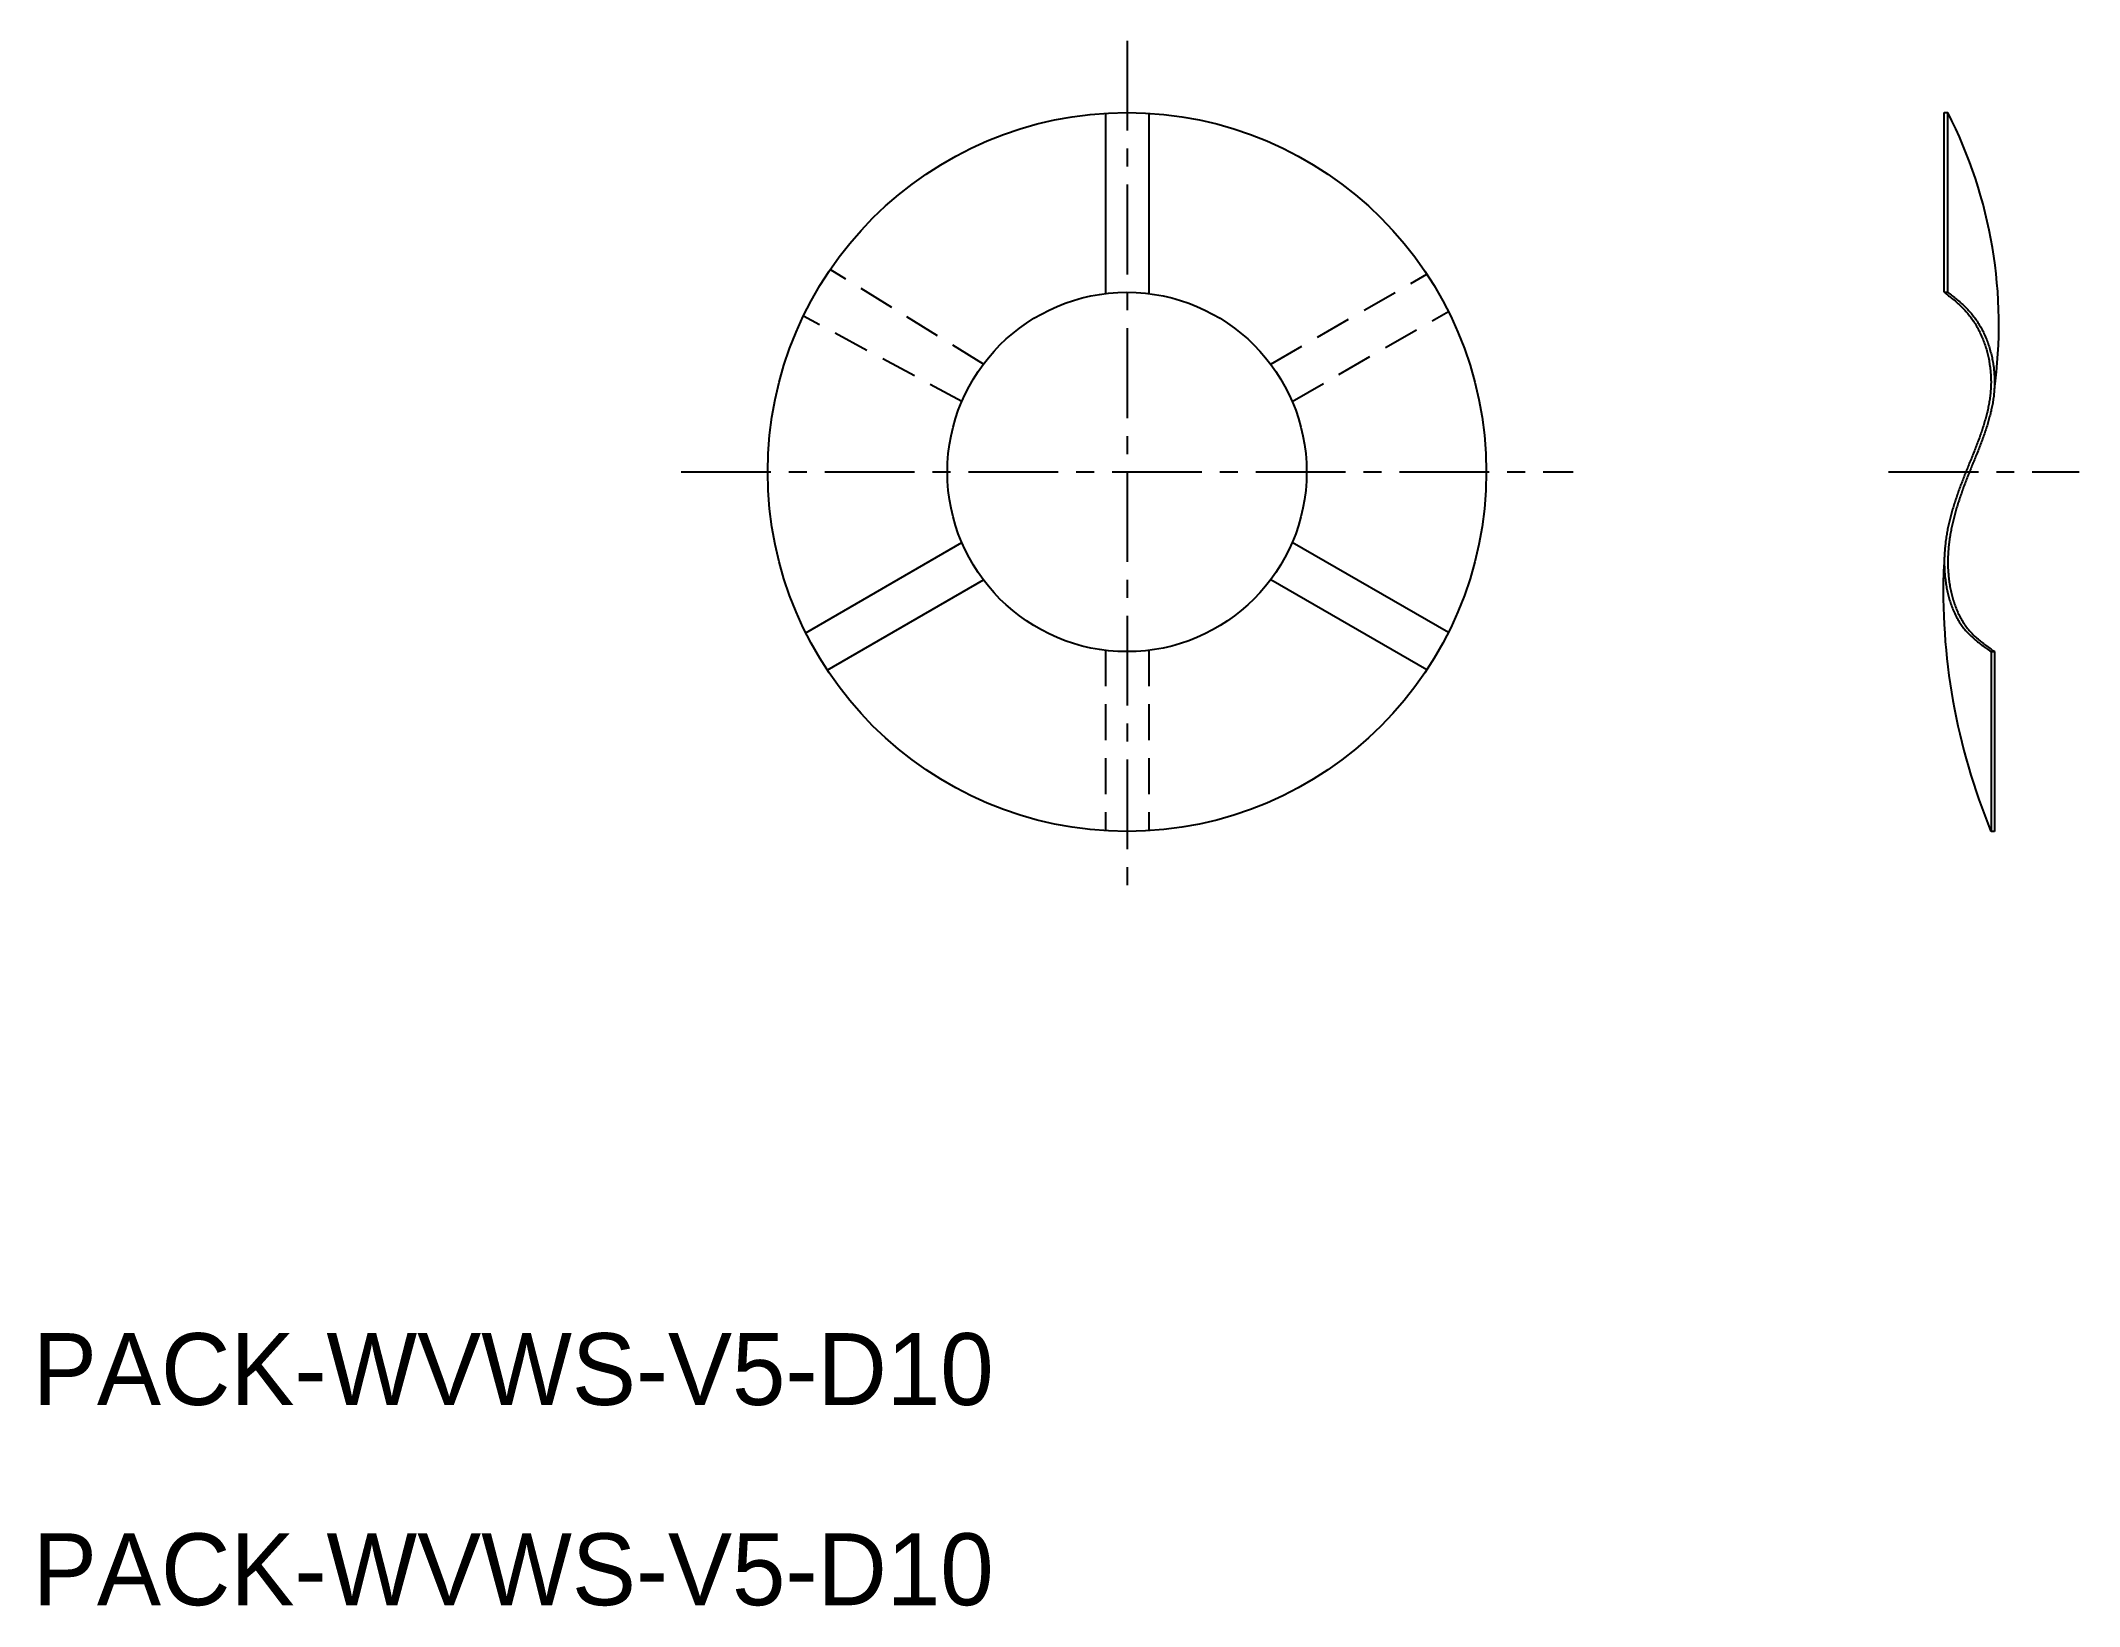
# Model space of a CAD drawing. Extents: x 76.9 to 105.2, y 15.7 to 37.5.
import ezdxf

# ---------------------------------------------------------------- set-up
doc = ezdxf.new("R2010")
doc.units = 0
doc.header["$MEASUREMENT"] = 0
doc.linetypes.add('CENTER', pattern=[2, 1.25, -0.25, 0.25, -0.25])
doc.linetypes.add('DASHED', pattern=[0.75, 0.5, -0.25])
doc.layers.get('0').update_dxf_attribs({"linetype": 'CONTINUOUS'})
doc.layers.add('CENTER', color=1, linetype='CENTER')
doc.layers.add('外形', color=7, linetype='CONTINUOUS')

msp = doc.modelspace()

# ---------------------------------------------------------------- linework, layer by layer
at = {"color": 7, "linetype": 'Continuous'}
for p, q in [((91.676, 36.472), (91.676, 33.968)), ((92.276, 36.477), (92.276, 33.968)), ((103.351, 33.986), (103.351, 36.486)), ((103.351, 36.486), (103.401, 36.486)), ((103.401, 33.986), (103.401, 36.486)), ((103.351, 33.986), (103.401, 33.986)), ((87.502, 29.249), (89.675, 30.504)), ((96.447, 29.251), (94.274, 30.506)), ((87.802, 28.73), (89.975, 29.984)), ((96.147, 28.732), (93.974, 29.986)), ((104.001, 28.986), (104.051, 28.986)), ((104.001, 28.986), (104.001, 26.486)), ((104.051, 28.986), (104.051, 26.486)), ((104.051, 26.486), (104.001, 26.486))]:
    msp.add_line(p, q, dxfattribs=at)
at = {"color": 3, "linetype": 'DASHED'}
for p, q in [((89.975, 32.988), (87.844, 34.305)), ((93.974, 32.986), (96.147, 34.24)), ((89.675, 32.468), (87.469, 33.655)), ((94.274, 32.466), (96.447, 33.721)), ((91.676, 29.004), (91.676, 26.495)), ((92.276, 29.004), (92.276, 26.495))]:
    msp.add_line(p, q, dxfattribs=at)
at = {"color": 7}
for points in [[(103.351, 33.986, 0), (103.366, 33.974, 0), (103.381, 33.962, 0), (103.396, 33.95, 0), (103.411, 33.938, 0), (103.426, 33.926, 0), (103.441, 33.914, 0), (103.456, 33.902, 0), (103.471, 33.89, 0), (103.486, 33.878, 0), (103.5, 33.866, 0), (103.515, 33.853, 0), (103.529, 33.841, 0), (103.543, 33.828, 0), (103.558, 33.815, 0), (103.572, 33.802, 0), (103.585, 33.789, 0), (103.599, 33.775, 0), (103.613, 33.762, 0), (103.626, 33.748, 0), (103.639, 33.734, 0), (103.652, 33.72, 0), (103.664, 33.706, 0), (103.677, 33.691, 0), (103.689, 33.676, 0), (103.701, 33.661, 0), (103.713, 33.646, 0), (103.724, 33.631, 0), (103.735, 33.615, 0), (103.746, 33.599, 0), (103.757, 33.583, 0), (103.768, 33.567, 0), (103.778, 33.551, 0), (103.788, 33.534, 0), (103.798, 33.517, 0), (103.808, 33.5, 0), (103.817, 33.483, 0), (103.826, 33.466, 0), (103.835, 33.449, 0), (103.844, 33.431, 0), (103.852, 33.414, 0), (103.86, 33.396, 0), (103.868, 33.378, 0), (103.876, 33.36, 0), (103.884, 33.342, 0), (103.891, 33.324, 0), (103.898, 33.305, 0), (103.905, 33.287, 0), (103.912, 33.268, 0), (103.918, 33.25, 0), (103.924, 33.231, 0), (103.93, 33.212, 0), (103.936, 33.193, 0), (103.941, 33.174, 0), (103.946, 33.155, 0), (103.951, 33.136, 0), (103.956, 33.117, 0), (103.96, 33.097, 0), (103.965, 33.078, 0), (103.969, 33.059, 0), (103.973, 33.039, 0), (103.976, 33.02, 0), (103.979, 33.001, 0), (103.982, 32.981, 0), (103.985, 32.962, 0), (103.988, 32.942, 0), (103.99, 32.923, 0), (103.992, 32.903, 0), (103.994, 32.884, 0), (103.996, 32.864, 0), (103.997, 32.845, 0), (103.998, 32.825, 0), (103.999, 32.806, 0), (104, 32.786, 0), (104, 32.767, 0), (104.001, 32.747, 0), (104.001, 32.728, 0), (104, 32.709, 0), (104, 32.689, 0), (103.999, 32.67, 0), (103.998, 32.651, 0), (103.997, 32.632, 0), (103.995, 32.613, 0), (103.994, 32.594, 0), (103.992, 32.575, 0), (103.99, 32.556, 0), (103.988, 32.537, 0), (103.985, 32.518, 0), (103.983, 32.499, 0), (103.98, 32.48, 0), (103.977, 32.461, 0), (103.974, 32.443, 0), (103.97, 32.424, 0), (103.967, 32.405, 0), (103.963, 32.386, 0), (103.959, 32.368, 0), (103.955, 32.349, 0), (103.951, 32.33, 0), (103.946, 32.312, 0), (103.942, 32.293, 0), (103.937, 32.275, 0), (103.932, 32.256, 0), (103.927, 32.238, 0), (103.922, 32.219, 0), (103.917, 32.201, 0), (103.912, 32.183, 0), (103.906, 32.164, 0), (103.901, 32.146, 0), (103.895, 32.128, 0), (103.889, 32.109, 0), (103.883, 32.091, 0), (103.877, 32.073, 0), (103.871, 32.054, 0), (103.865, 32.036, 0), (103.859, 32.018, 0), (103.852, 32, 0), (103.846, 31.982, 0), (103.839, 31.963, 0), (103.833, 31.945, 0), (103.826, 31.927, 0), (103.819, 31.909, 0), (103.812, 31.891, 0), (103.805, 31.873, 0), (103.798, 31.855, 0), (103.791, 31.837, 0), (103.784, 31.819, 0), (103.777, 31.801, 0), (103.77, 31.782, 0), (103.763, 31.764, 0), (103.756, 31.746, 0), (103.749, 31.728, 0), (103.741, 31.71, 0), (103.734, 31.692, 0), (103.727, 31.674, 0), (103.719, 31.656, 0), (103.712, 31.638, 0), (103.705, 31.62, 0), (103.698, 31.602, 0), (103.69, 31.584, 0), (103.683, 31.566, 0), (103.676, 31.548, 0), (103.668, 31.53, 0), (103.661, 31.512, 0), (103.654, 31.494, 0), (103.647, 31.476, 0), (103.64, 31.458, 0), (103.632, 31.44, 0), (103.625, 31.422, 0), (103.618, 31.404, 0), (103.611, 31.386, 0), (103.604, 31.368, 0), (103.597, 31.35, 0), (103.591, 31.332, 0), (103.584, 31.314, 0), (103.577, 31.296, 0), (103.57, 31.278, 0), (103.564, 31.26, 0), (103.557, 31.241, 0), (103.55, 31.223, 0), (103.544, 31.205, 0), (103.538, 31.187, 0), (103.531, 31.169, 0), (103.525, 31.151, 0), (103.519, 31.133, 0), (103.513, 31.114, 0), (103.507, 31.096, 0), (103.501, 31.078, 0), (103.495, 31.06, 0), (103.489, 31.041, 0), (103.483, 31.023, 0), (103.478, 31.005, 0), (103.472, 30.986, 0), (103.467, 30.968, 0), (103.461, 30.95, 0), (103.456, 30.931, 0), (103.451, 30.913, 0), (103.446, 30.894, 0), (103.441, 30.876, 0), (103.436, 30.857, 0), (103.431, 30.839, 0), (103.427, 30.82, 0), (103.422, 30.802, 0), (103.418, 30.783, 0), (103.413, 30.765, 0), (103.409, 30.746, 0), (103.405, 30.727, 0), (103.401, 30.709, 0), (103.397, 30.69, 0), (103.394, 30.671, 0), (103.39, 30.652, 0), (103.387, 30.633, 0), (103.384, 30.615, 0), (103.381, 30.596, 0), (103.378, 30.577, 0), (103.375, 30.558, 0), (103.372, 30.539, 0), (103.369, 30.52, 0), (103.367, 30.501, 0), (103.365, 30.482, 0), (103.363, 30.462, 0), (103.361, 30.443, 0), (103.359, 30.424, 0), (103.357, 30.405, 0), (103.356, 30.385, 0), (103.355, 30.366, 0), (103.354, 30.347, 0), (103.353, 30.327, 0), (103.352, 30.308, 0), (103.351, 30.288, 0), (103.351, 30.269, 0), (103.351, 30.249, 0), (103.351, 30.229, 0), (103.351, 30.21, 0), (103.351, 30.19, 0), (103.352, 30.17, 0), (103.352, 30.15, 0), (103.353, 30.131, 0), (103.354, 30.111, 0), (103.355, 30.091, 0), (103.357, 30.071, 0), (103.359, 30.051, 0), (103.36, 30.031, 0), (103.362, 30.012, 0), (103.365, 29.992, 0), (103.367, 29.972, 0), (103.37, 29.952, 0), (103.373, 29.933, 0), (103.376, 29.913, 0), (103.379, 29.893, 0), (103.383, 29.874, 0), (103.387, 29.854, 0), (103.391, 29.835, 0), (103.395, 29.815, 0), (103.399, 29.796, 0), (103.404, 29.777, 0), (103.409, 29.758, 0), (103.414, 29.739, 0), (103.419, 29.72, 0), (103.425, 29.701, 0), (103.431, 29.682, 0), (103.437, 29.664, 0), (103.443, 29.645, 0), (103.45, 29.627, 0), (103.457, 29.608, 0), (103.464, 29.59, 0), (103.471, 29.572, 0), (103.479, 29.555, 0), (103.487, 29.537, 0), (103.495, 29.519, 0), (103.503, 29.502, 0), (103.512, 29.485, 0), (103.52, 29.468, 0), (103.53, 29.451, 0), (103.539, 29.434, 0), (103.549, 29.418, 0), (103.559, 29.402, 0), (103.569, 29.386, 0), (103.579, 29.37, 0), (103.59, 29.354, 0), (103.601, 29.339, 0), (103.613, 29.324, 0), (103.624, 29.309, 0), (103.636, 29.294, 0), (103.648, 29.28, 0), (103.661, 29.266, 0), (103.674, 29.252, 0), (103.687, 29.238, 0), (103.7, 29.225, 0), (103.713, 29.212, 0), (103.727, 29.198, 0), (103.741, 29.186, 0), (103.755, 29.173, 0), (103.77, 29.16, 0), (103.784, 29.148, 0), (103.799, 29.136, 0), (103.814, 29.124, 0), (103.829, 29.112, 0), (103.844, 29.1, 0), (103.859, 29.088, 0), (103.875, 29.077, 0), (103.89, 29.065, 0), (103.906, 29.054, 0), (103.922, 29.042, 0), (103.937, 29.031, 0), (103.953, 29.02, 0), (103.969, 29.008, 0), (103.985, 28.997, 0), (104.001, 28.986, 0)], [(103.401, 33.986, 0), (103.416, 33.974, 0), (103.431, 33.962, 0), (103.446, 33.95, 0), (103.461, 33.938, 0), (103.476, 33.926, 0), (103.491, 33.914, 0), (103.506, 33.902, 0), (103.521, 33.89, 0), (103.536, 33.878, 0), (103.55, 33.866, 0), (103.565, 33.853, 0), (103.579, 33.841, 0), (103.593, 33.828, 0), (103.608, 33.815, 0), (103.622, 33.802, 0), (103.635, 33.789, 0), (103.649, 33.775, 0), (103.663, 33.762, 0), (103.676, 33.748, 0), (103.689, 33.734, 0), (103.702, 33.72, 0), (103.714, 33.706, 0), (103.727, 33.691, 0), (103.739, 33.676, 0), (103.751, 33.661, 0), (103.763, 33.646, 0), (103.774, 33.631, 0), (103.785, 33.615, 0), (103.796, 33.599, 0), (103.807, 33.583, 0), (103.818, 33.567, 0), (103.828, 33.551, 0), (103.838, 33.534, 0), (103.848, 33.517, 0), (103.858, 33.5, 0), (103.867, 33.483, 0), (103.876, 33.466, 0), (103.885, 33.449, 0), (103.894, 33.431, 0), (103.902, 33.414, 0), (103.91, 33.396, 0), (103.918, 33.378, 0), (103.926, 33.36, 0), (103.934, 33.342, 0), (103.941, 33.324, 0), (103.948, 33.305, 0), (103.955, 33.287, 0), (103.962, 33.268, 0), (103.968, 33.25, 0), (103.974, 33.231, 0), (103.98, 33.212, 0), (103.986, 33.193, 0), (103.991, 33.174, 0), (103.996, 33.155, 0), (104.001, 33.136, 0), (104.006, 33.117, 0), (104.01, 33.097, 0), (104.015, 33.078, 0), (104.019, 33.059, 0), (104.023, 33.039, 0), (104.026, 33.02, 0), (104.029, 33.001, 0), (104.032, 32.981, 0), (104.035, 32.962, 0), (104.038, 32.942, 0), (104.04, 32.923, 0), (104.042, 32.903, 0), (104.044, 32.884, 0), (104.046, 32.864, 0), (104.047, 32.845, 0), (104.048, 32.825, 0), (104.049, 32.806, 0), (104.05, 32.786, 0), (104.05, 32.767, 0), (104.051, 32.747, 0), (104.051, 32.728, 0), (104.05, 32.709, 0), (104.05, 32.689, 0), (104.049, 32.67, 0), (104.048, 32.651, 0), (104.047, 32.632, 0), (104.045, 32.613, 0), (104.044, 32.594, 0), (104.042, 32.575, 0), (104.04, 32.556, 0), (104.038, 32.537, 0), (104.035, 32.518, 0), (104.033, 32.499, 0), (104.03, 32.48, 0), (104.027, 32.461, 0), (104.024, 32.443, 0), (104.02, 32.424, 0), (104.017, 32.405, 0), (104.013, 32.386, 0), (104.009, 32.368, 0), (104.005, 32.349, 0), (104.001, 32.33, 0), (103.996, 32.312, 0), (103.992, 32.293, 0), (103.987, 32.275, 0), (103.982, 32.256, 0), (103.977, 32.238, 0), (103.972, 32.219, 0), (103.967, 32.201, 0), (103.962, 32.183, 0), (103.956, 32.164, 0), (103.951, 32.146, 0), (103.945, 32.128, 0), (103.939, 32.109, 0), (103.933, 32.091, 0), (103.927, 32.073, 0), (103.921, 32.054, 0), (103.915, 32.036, 0), (103.909, 32.018, 0), (103.902, 32, 0), (103.896, 31.982, 0), (103.889, 31.963, 0), (103.883, 31.945, 0), (103.876, 31.927, 0), (103.869, 31.909, 0), (103.862, 31.891, 0), (103.855, 31.873, 0), (103.848, 31.855, 0), (103.841, 31.837, 0), (103.834, 31.819, 0), (103.827, 31.801, 0), (103.82, 31.782, 0), (103.813, 31.764, 0), (103.806, 31.746, 0), (103.799, 31.728, 0), (103.791, 31.71, 0), (103.784, 31.692, 0), (103.777, 31.674, 0), (103.769, 31.656, 0), (103.762, 31.638, 0), (103.755, 31.62, 0), (103.748, 31.602, 0), (103.74, 31.584, 0), (103.733, 31.566, 0), (103.726, 31.548, 0), (103.718, 31.53, 0), (103.711, 31.512, 0), (103.704, 31.494, 0), (103.697, 31.476, 0), (103.69, 31.458, 0), (103.682, 31.44, 0), (103.675, 31.422, 0), (103.668, 31.404, 0), (103.661, 31.386, 0), (103.654, 31.368, 0), (103.647, 31.35, 0), (103.641, 31.332, 0), (103.634, 31.314, 0), (103.627, 31.296, 0), (103.62, 31.278, 0), (103.614, 31.26, 0), (103.607, 31.241, 0), (103.6, 31.223, 0), (103.594, 31.205, 0), (103.588, 31.187, 0), (103.581, 31.169, 0), (103.575, 31.151, 0), (103.569, 31.133, 0), (103.563, 31.114, 0), (103.557, 31.096, 0), (103.551, 31.078, 0), (103.545, 31.06, 0), (103.539, 31.041, 0), (103.533, 31.023, 0), (103.528, 31.005, 0), (103.522, 30.986, 0), (103.517, 30.968, 0), (103.511, 30.95, 0), (103.506, 30.931, 0), (103.501, 30.913, 0), (103.496, 30.894, 0), (103.491, 30.876, 0), (103.486, 30.857, 0), (103.481, 30.839, 0), (103.477, 30.82, 0), (103.472, 30.802, 0), (103.468, 30.783, 0), (103.463, 30.765, 0), (103.459, 30.746, 0), (103.455, 30.727, 0), (103.451, 30.709, 0), (103.447, 30.69, 0), (103.444, 30.671, 0), (103.44, 30.652, 0), (103.437, 30.633, 0), (103.434, 30.615, 0), (103.431, 30.596, 0), (103.428, 30.577, 0), (103.425, 30.558, 0), (103.422, 30.539, 0), (103.419, 30.52, 0), (103.417, 30.501, 0), (103.415, 30.482, 0), (103.413, 30.462, 0), (103.411, 30.443, 0), (103.409, 30.424, 0), (103.407, 30.405, 0), (103.406, 30.385, 0), (103.405, 30.366, 0), (103.404, 30.347, 0), (103.403, 30.327, 0), (103.402, 30.308, 0), (103.401, 30.288, 0), (103.401, 30.269, 0), (103.401, 30.249, 0), (103.401, 30.229, 0), (103.401, 30.21, 0), (103.401, 30.19, 0), (103.402, 30.17, 0), (103.402, 30.15, 0), (103.403, 30.131, 0), (103.404, 30.111, 0), (103.405, 30.091, 0), (103.407, 30.071, 0), (103.409, 30.051, 0), (103.41, 30.031, 0), (103.412, 30.012, 0), (103.415, 29.992, 0), (103.417, 29.972, 0), (103.42, 29.952, 0), (103.423, 29.933, 0), (103.426, 29.913, 0), (103.429, 29.893, 0), (103.433, 29.874, 0), (103.437, 29.854, 0), (103.441, 29.835, 0), (103.445, 29.815, 0), (103.449, 29.796, 0), (103.454, 29.777, 0), (103.459, 29.758, 0), (103.464, 29.739, 0), (103.469, 29.72, 0), (103.475, 29.701, 0), (103.481, 29.682, 0), (103.487, 29.664, 0), (103.493, 29.645, 0), (103.5, 29.627, 0), (103.507, 29.608, 0), (103.514, 29.59, 0), (103.521, 29.572, 0), (103.529, 29.555, 0), (103.537, 29.537, 0), (103.545, 29.519, 0), (103.553, 29.502, 0), (103.562, 29.485, 0), (103.57, 29.468, 0), (103.58, 29.451, 0), (103.589, 29.434, 0), (103.599, 29.418, 0), (103.609, 29.402, 0), (103.619, 29.386, 0), (103.629, 29.37, 0), (103.64, 29.354, 0), (103.651, 29.339, 0), (103.663, 29.324, 0), (103.674, 29.309, 0), (103.686, 29.294, 0), (103.698, 29.28, 0), (103.711, 29.266, 0), (103.724, 29.252, 0), (103.737, 29.238, 0), (103.75, 29.225, 0), (103.763, 29.212, 0), (103.777, 29.198, 0), (103.791, 29.186, 0), (103.805, 29.173, 0), (103.82, 29.16, 0), (103.834, 29.148, 0), (103.849, 29.136, 0), (103.864, 29.124, 0), (103.879, 29.112, 0), (103.894, 29.1, 0), (103.909, 29.088, 0), (103.925, 29.077, 0), (103.94, 29.065, 0), (103.956, 29.054, 0), (103.972, 29.042, 0), (103.987, 29.031, 0), (104.003, 29.02, 0), (104.019, 29.008, 0), (104.035, 28.997, 0), (104.051, 28.986, 0)]]:
    msp.add_polyline3d(points, dxfattribs=at)
at = {"color": 7, "linetype": 'Continuous'}
for radius in [5, 2.5]:
    msp.add_circle((91.974, 31.486), radius, dxfattribs=at)
at = {"layer": 'CENTER', "color": 1, "linetype": 'CENTER'}
for p, q in [((91.976, 37.486), (91.976, 25.486)), ((85.766, 31.486), (98.186, 31.486)), ((102.575, 31.486), (105.229, 31.486))]:
    msp.add_line(p, q, dxfattribs=at)
at = {"layer": '外形'}
for centre, radius, start, end in [((97.611, 33.534), 6.499, 352.0262, 27.0167), ((112.11, 29.835), 8.774, 177.6481, 202.4425)]:
    msp.add_arc(centre, radius, start, end, dxfattribs=at)

# ---------------------------------------------------------------- texts
at = {"color": 7, "linetype": 'Continuous'}
for p in [(76.744, 18.504), (76.744, 15.718)]:
    msp.add_text('PACK-WVWS-V5-D10', height=1, dxfattribs=at).set_placement(p)

doc.saveas('drawing.dxf')
